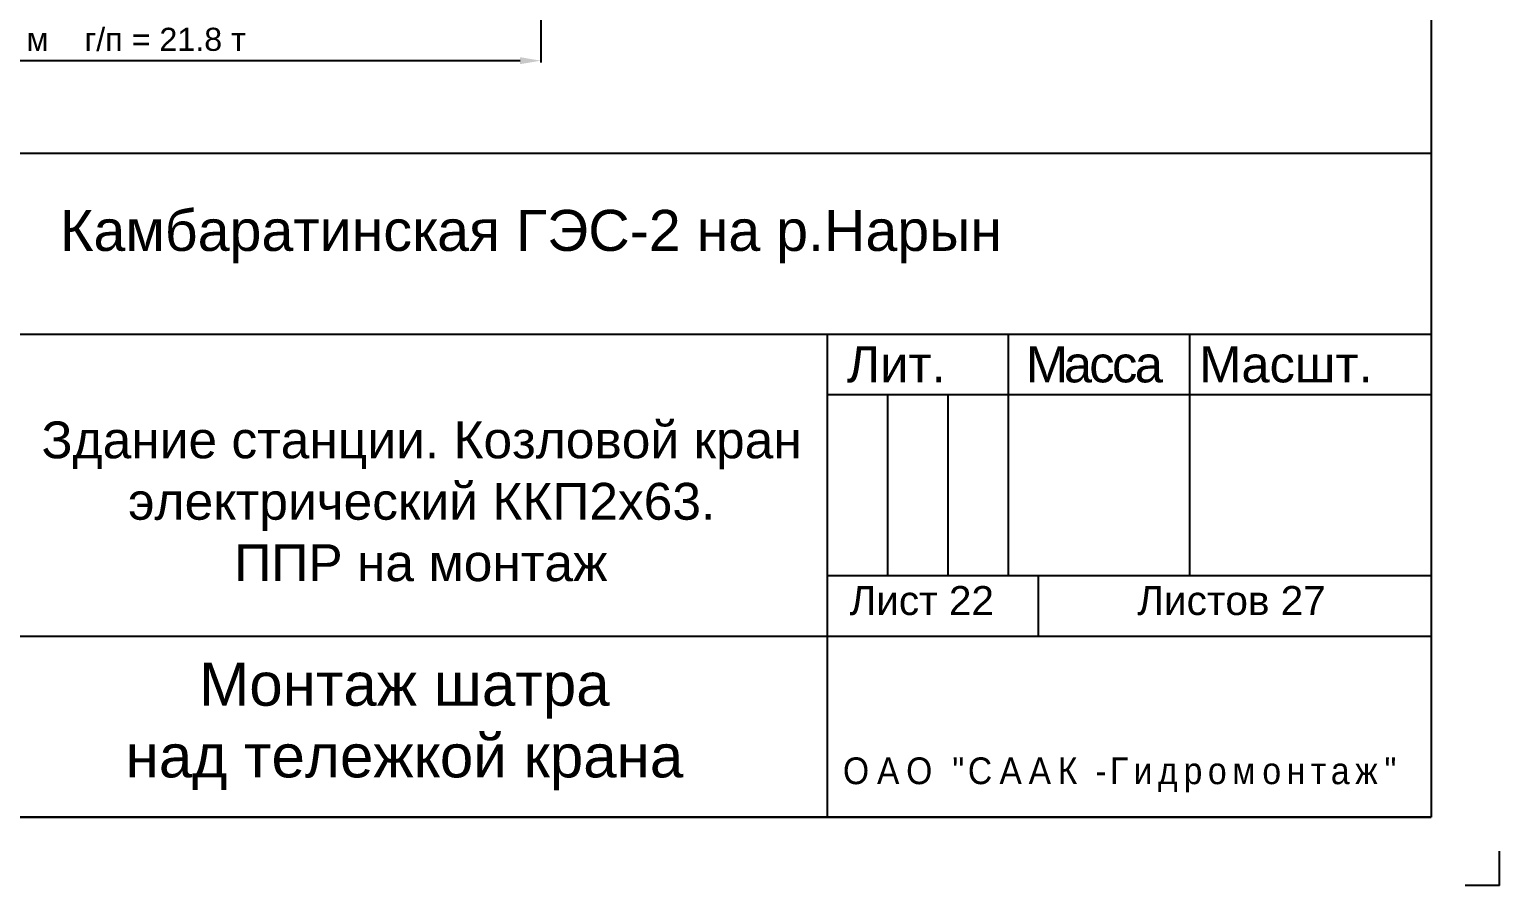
# Model space of a CAD drawing. Header units: millimetres. Extents: x 155577 to 993706, y -295114 to -113927.
# Drawn here: x 871010 to 886934, y -282929 to -273651 of the extents above; entities that cross this region are included whole.
import ezdxf

# ---------------------------------------------------------------- set-up
doc = ezdxf.new("R2010")
doc.units = ezdxf.units.MM
doc.layers.add('размер', color=84, linetype='Continuous', lineweight=18)
doc.styles.add('rom', font='times.ttf')
doc.styles.get("Standard").update_dxf_attribs({"font": 'arial.ttf'})
doc.dimstyles.new('ISO-25', dxfattribs={"dimtxt": 170, "dimasz": 170, "dimexe": 20, "dimexo": 10, "dimgap": 40, "dimtad": 1, "dimtxsty": 'Standard', "dimcen": 2.5, "dimadec": 0, "dimazin": 0, "dimtfac": 1, "dimtmove": 0, "dimatfit": 3, "dimfxl": 0, "dimarcsym": 0})

# ---------------------------------------------------------------- blocks, each defined once
blk = doc.blocks.new('*D87')
at = {"layer": 'Defpoints', "color": 0, "transparency": 16777216}
for p in [(866550, -273101), (876550, -273390), (866550, -273990)]:
    blk.add_point(p, dxfattribs=at)
at = {"layer": 'размер', "color": 0, "lineweight": -2, "transparency": 16777216}
for p, q in [((866550, -273111), (866550, -274010)), ((876550, -273400), (876550, -274010)), ((876325, -273990), (866775, -273990))]:
    blk.add_line(p, q, dxfattribs=at)
at = {"layer": 'размер', "color": 0, "transparency": 16777216}
for points in [[(866775, -273952), (866775, -274027), (866550, -273990)], [(876325, -273952), (876325, -274027), (876550, -273990)]]:
    blk.add_solid(points, dxfattribs=at)
at = {"layer": 'размер', "color": 0, "transparency": 16777216, "insert": (871550, -273760), "char_height": 170, "attachment_point": 5}
blk.add_mtext('{\\H1.4706x;R=10.0 м    г/п = 21.8 т}', dxfattribs=at)
blk = doc.blocks.new('A4')
for p, q in [((839385.34, -1948.12), (839385.34, -2235.12)), ((839385.34, -2235.12), (839200.34, -2235.12))]:
    blk.add_line(p, q)
at = {"color": 4}
for q in [(839390.34, -2237.62), (839387.84, -2240.12)]:
    blk.add_line((839390.34, -2240.12), q, dxfattribs=at)

msp = doc.modelspace()

# ---------------------------------------------------------------- linework, layer by layer
for p, q in [((861989.87, -274991.582), (886191.835, -274991.582)), ((886191.835, -276781.361), (886191.835, -282186.761)), ((861989.87, -276953.904), (886191.835, -276953.904)), ((861989.87, -276953.904), (886191.835, -276953.904)), ((879650.763, -276953.904), (879650.763, -282186.761)), ((881613.085, -276953.904), (881613.085, -279570.333)), ((883575.406, -276953.904), (883575.406, -279570.333)), ((879650.763, -277608.011), (886191.835, -277608.011)), ((880304.87, -277608.011), (880304.87, -279570.333)), ((880958.978, -277608.011), (880958.978, -279570.333)), ((879650.763, -279570.333), (886191.835, -279570.333)), ((881935.556, -279570.333), (881935.556, -280224.44)), ((861989.87, -280224.44), (886191.835, -280224.44)), ((886191.835, -282186.761), (868010.035, -282186.761)), ((868010.035, -282186.761), (886191.835, -282186.761))]:
    msp.add_line(p, q)

# ---------------------------------------------------------------- block references
at = {"color": 4, "xscale": 148.5, "yscale": 148.5, "zscale": 148.5}
msp.add_blockref('A4', (-123762531.443, 49729.164), dxfattribs=at)

# ---------------------------------------------------------------- texts
for s, insert, char_height, width, attachment_point in [('Камбаратинская ГЭС-2 на р.Нарын', (871341.52, -275606.474), 444.79287, 15409.40209, 1), ('{\\H1.5x;Лит.}', (879865.382, -277083.468), 261.64286, 1218.85232, 1), ('{\\H1.5x;\\T0.9;Масса}', (881804.068, -277083.468), 261.64286, 1218.85232, 1), ('{\\H1.5x;Масшт.}', (883680.944, -277083.468), 261.64286, 1218.85232, 1), ('\\pi136.18;Здание станции. Козловой кран \\P\\pi1076;электрический ККП2х63.\\P\\pi2224.4;ППР на монтаж', (871004.497, -277899.289), 399.33282, 8449.96999, 1), ('Лист 22', (879894.843, -279683.028), 313.9714, 2154.93112, 1), ('Листов 27', (883011.65, -279683.028), 313.9714, 2154.93112, 1), ('Монтаж шатра \\Pнад тележкой крана', (875072.013, -281205.69), 465.88829, 9157.50023, 5)]:
    msp.add_mtext(s, dxfattribs=dict(insert=insert, char_height=char_height, width=width, attachment_point=attachment_point))
at = {"linetype": 'Continuous', "insert": (882838.564, -281728.601), "char_height": 430.567809, "width": 6162.98546, "attachment_point": 5, "style": 'rom'}
msp.add_mtext('{\\fArial|b0|i0|c204|p34;\\H0.6733x;\\W0.9;\\T1.3;ОАО "СААК \\fArial|b0|i0|c0|p34;-\\fArial|b0|i0|c204|p34;Гидромонтаж\\fArial|b0|i0|c0|p34;"\\Fsimplex|c0;\\H1.485x;\\Q12;\\T1; }', dxfattribs=at)

# ---------------------------------------------------------------- dimensions: what is measured, and where the dimension line sits
at = {"layer": 'размер'}
dim = msp.add_linear_dim(base=(866549.565, -273989.524), p1=(876549.565, -273390.059), p2=(866549.565, -273100.717), text='{\\H1.4706x;R=10.0 м    г/п = 21.8 т}', dimstyle='ISO-25', override={"dimasz": 225, "dimgap": 100}, dxfattribs=at)
dim.commit()
dim.dimension.update_dxf_attribs({"geometry": '*D87', "text_midpoint": (871549.565, -273989.524), "dimtype": 160})

doc.saveas('drawing.dxf')
